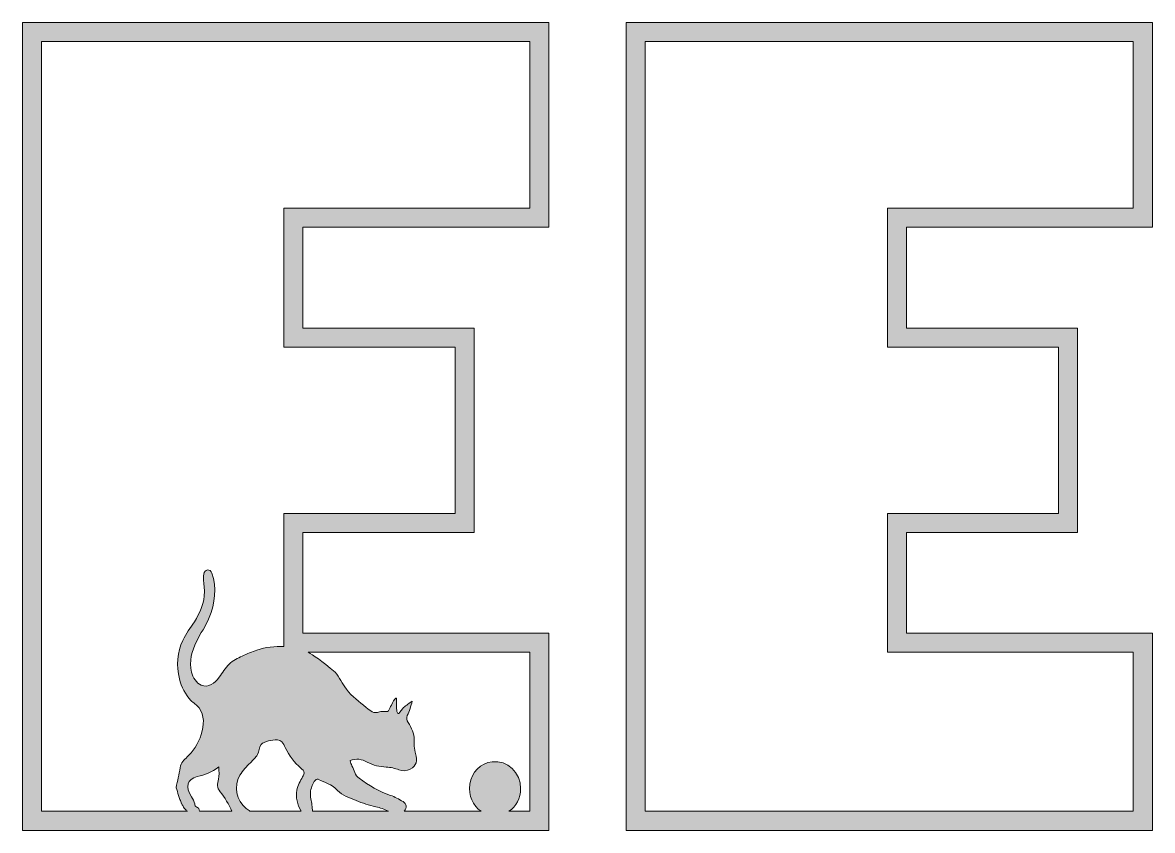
# Model space of a CAD drawing. Header units: millimetres. Extents: x 10 to 564, y -269 to -8.
# Drawn here: x 285.7 to 463.3, y -134.5 to -7.5 of the extents above; entities that cross this region are included whole.
import ezdxf

# ---------------------------------------------------------------- set-up
doc = ezdxf.new("R2010")
doc.units = ezdxf.units.MM
doc.header["$MEASUREMENT"] = 0
doc.layers.add('L_0', color=7, linetype='Continuous')
doc.layers.add('Layer 8', color=7, linetype='Continuous')

msp = doc.modelspace()

# ---------------------------------------------------------------- hatches: boundary and pattern name
at = {"layer": 'L_0'}
h = msp.add_hatch(color=1, dxfattribs=at)
h.dxf.hatch_style = 2
h.paths.add_polyline_path([(368.41, -39.66), (368.41, -7.5), (285.7, -7.5), (285.7, -134.5), (368.41, -134.5), (368.41, -103.47), (329.76, -103.47), (329.76, -87.68), (356.66, -87.68), (356.66, -55.53), (329.76, -55.53), (329.76, -39.66)])
edge = h.paths.add_edge_path()
edge.add_spline(control_points=[(313.49, -131.5), (313.5, -131.49), (313.51, -131.49), (313.53, -131.48), (313.53, -131.48), (313.53, -131.48), (313.53, -131.48), (313.46, -131.35), (313.41, -131.2), (313.39, -131.04), (313.41, -131.21), (313.38, -131.09), (313.35, -130.99), (313.17, -130.88), (312.99, -130.77), (312.8, -130.66), (312.8, -130.56), (312.79, -130.45), (312.76, -130.33), (312.65, -129.94), (312.45, -129.58), (312.24, -129.24), (311.25, -127.67), (311.53, -126.4), (313.15, -126.04), (314.33, -125.78), (315.41, -125.39), (316.53, -124.49), (316.53, -125.28), (316.65, -125.91), (316.5, -126.44), (316.29, -127.2), (316.23, -127.78), (316.74, -128.41), (317.5, -129.33), (318.1, -130.38), (318.61, -131.5), (318.61, -131.5), (313.49, -131.5), (313.49, -131.5)], knot_values=[0, 0, 0, 0, 1, 1, 1, 2, 2, 2, 3, 3, 3, 4, 4, 4, 5, 5, 5, 6, 6, 6, 7, 7, 7, 8, 8, 8, 9, 9, 9, 10, 10, 10, 11, 11, 11, 12, 12, 12, 13, 13, 13, 13], degree=3, periodic=1)
edge = h.paths.add_edge_path()
edge.add_spline(control_points=[(331.26, -131.5), (331.28, -131.19), (331.2, -130.76), (331.18, -130.53), (331.16, -130.19), (331.04, -129.86), (330.98, -129.52), (330.86, -128.88), (330.93, -128.19), (331.16, -127.6), (331.3, -127.26), (331.72, -126.25), (332.14, -126.45), (333.19, -126.97), (334.29, -127.22), (335.2, -128.23), (335.93, -129.04), (337.12, -129.36), (338.12, -129.79), (339.12, -130.22), (340.15, -130.56), (341.2, -130.78), (341.9, -130.92), (342.55, -131.16), (343.19, -131.5), (343.19, -131.5), (331.26, -131.5), (331.26, -131.5)], knot_values=[0, 0, 0, 0, 1, 1, 1, 2, 2, 2, 3, 3, 3, 4, 4, 4, 5, 5, 5, 6, 6, 6, 7, 7, 7, 8, 8, 8, 9, 9, 9, 9], degree=3, periodic=1)
edge = h.paths.add_edge_path()
edge.add_spline(control_points=[(365.41, -106.47), (365.41, -106.47), (365.41, -131.5), (365.41, -131.5), (365.41, -131.5), (362.12, -131.5), (362.12, -131.5), (363.23, -130.74), (363.97, -129.43), (363.97, -127.93), (363.97, -125.42), (361.91, -123.41), (359.48, -123.7), (357.71, -123.91), (356.24, -125.39), (355.97, -127.25), (355.71, -129.03), (356.49, -130.63), (357.77, -131.5), (357.77, -131.5), (345.65, -131.5), (345.65, -131.5), (345.66, -131.49), (345.66, -131.49), (345.67, -131.48), (346.12, -130.9), (346.09, -130.34), (345.49, -129.97), (344.86, -129.58), (344.2, -129.23), (343.51, -128.99), (341.75, -128.39), (340.13, -127.45), (338.59, -126.31), (337.94, -125.84), (337.79, -125.03), (337.46, -124.35), (337.34, -124.11), (337.27, -123.84), (337.17, -123.53), (338.11, -123.13), (339.04, -123.3), (339.86, -123.76), (340.83, -124.31), (341.81, -124.47), (342.86, -124.54), (343.53, -124.58), (344.2, -124.74), (344.85, -124.98), (345.43, -125.18), (346.07, -125.18), (346.62, -124.87), (347.6, -124.33), (347.86, -123.56), (347.44, -122.43), (347.24, -121.89), (347.22, -120.5), (347.23, -120.31), (347.28, -119.23), (346.8, -118.38), (346.3, -117.56), (346.05, -117.16), (345.99, -116.86), (346.16, -116.44), (346.46, -115.73), (346.74, -115.02), (346.94, -114.16), (346.47, -114.5), (346.02, -114.85), (345.55, -115.18), (345.15, -115.46), (344.36, -117.83), (344.48, -113.93), (344.51, -112.95), (343.54, -115.04), (343.46, -115.18), (343.19, -115.63), (343.22, -115.92), (342.77, -115.83), (342.45, -115.77), (342.08, -115.76), (341.77, -115.88), (340.92, -116.19), (340.34, -115.73), (339.71, -115.17), (338.6, -114.19), (337.5, -113.57), (336.59, -112.27), (335.99, -111.41), (335.46, -110.47), (334.84, -109.62), (332.57, -107.81), (331.44, -106.93), (330.57, -106.47), (330.57, -106.47), (365.41, -106.47), (365.41, -106.47)], knot_values=[0, 0, 0, 0, 1, 1, 1, 2, 2, 2, 3, 3, 3, 4, 4, 4, 5, 5, 5, 6, 6, 6, 7, 7, 7, 8, 8, 8, 9, 9, 9, 10, 10, 10, 11, 11, 11, 12, 12, 12, 13, 13, 13, 14, 14, 14, 15, 15, 15, 16, 16, 16, 17, 17, 17, 18, 18, 18, 19, 19, 19, 20, 20, 20, 21, 21, 21, 22, 22, 22, 23, 23, 23, 24, 24, 24, 25, 25, 25, 26, 26, 26, 27, 27, 27, 28, 28, 28, 29, 29, 29, 30, 30, 30, 31, 31, 31, 32, 32, 32, 32], degree=3, periodic=1)
edge = h.paths.add_edge_path()
edge.add_spline(control_points=[(329.94, -125.49), (329.94, -125.71), (329.82, -125.9), (329.71, -126.08), (329.33, -126.72), (328.98, -127.41), (328.8, -128.18), (328.57, -129.2), (328.91, -130.5), (329.45, -131.44), (329.47, -131.46), (329.48, -131.48), (329.5, -131.5), (329.5, -131.5), (321.42, -131.5), (321.42, -131.5), (321.28, -131.31), (321.03, -131.18), (320.83, -131.03), (319.32, -129.85), (318.8, -127.48), (319.86, -125.82), (320.31, -125.12), (320.85, -124.43), (321.5, -123.85), (321.9, -123.49), (322.32, -123.07), (322.6, -122.57), (322.87, -122.09), (322.86, -121.41), (323.19, -121), (323.32, -120.83), (323.5, -120.73), (323.68, -120.66), (324.12, -120.48), (324.58, -120.37), (325.04, -120.3), (325.51, -120.24), (326.04, -120.21), (326.42, -120.57), (326.68, -120.8), (326.82, -121.15), (326.98, -121.49), (327.58, -122.77), (328.42, -123.87), (329.42, -124.69), (329.66, -124.89), (329.94, -125.14), (329.94, -125.49)], knot_values=[0, 0, 0, 0, 1, 1, 1, 2, 2, 2, 3, 3, 3, 4, 4, 4, 5, 5, 5, 6, 6, 6, 7, 7, 7, 8, 8, 8, 9, 9, 9, 10, 10, 10, 11, 11, 11, 12, 12, 12, 13, 13, 13, 14, 14, 14, 15, 15, 15, 16, 16, 16, 16], degree=3, periodic=1)
edge = h.paths.add_edge_path()
edge.add_spline(control_points=[(329.76, -58.53), (329.76, -58.53), (353.66, -58.53), (353.66, -58.53), (353.66, -58.53), (353.66, -84.68), (353.66, -84.68), (353.66, -84.68), (329.76, -84.68), (329.76, -84.68), (329.76, -84.68), (326.76, -84.68), (326.76, -84.68), (326.76, -84.68), (326.76, -87.68), (326.76, -87.68), (326.76, -87.68), (326.76, -103.47), (326.76, -103.47), (326.76, -103.47), (326.76, -105.59), (326.76, -105.59), (325.34, -105.52), (323.91, -105.7), (322.54, -106.15), (321.75, -106.41), (320.99, -106.75), (320.23, -107.09), (319.51, -107.43), (318.77, -107.78), (318.16, -108.37), (317.56, -108.94), (317.12, -109.72), (316.6, -110.41), (315.89, -111.35), (314.93, -112.16), (313.78, -111.66), (313.03, -111.32), (312.48, -110.53), (312.24, -109.6), (311.83, -107.96), (312.32, -106.25), (313.03, -104.82), (313.66, -103.53), (314.47, -102.37), (315.04, -101.04), (315.96, -98.92), (316.2, -96.26), (315.46, -94.07), (315.21, -93.32), (314.29, -93.41), (314.17, -94.22), (314.15, -94.39), (314.13, -94.56), (314.13, -94.73), (314.12, -95.47), (314.27, -96.21), (314.28, -96.95), (314.31, -98.69), (313.57, -100.32), (312.7, -101.69), (312.08, -102.66), (311.38, -103.55), (310.88, -104.62), (310.04, -106.42), (309.83, -108.66), (310.34, -110.65), (310.67, -111.96), (311.31, -113.15), (312.15, -114.07), (312.53, -114.49), (313.12, -114.76), (313.45, -115.23), (315.15, -117.59), (313.25, -121.45), (311.58, -122.95), (311.06, -123.42), (310.6, -123.84), (310.47, -124.65), (310.29, -125.7), (310.03, -126.72), (309.84, -127.76), (309.84, -127.77), (309.84, -127.78), (309.84, -127.79), (309.96, -128.19), (310.09, -128.6), (310.22, -129), (310.29, -129.21), (310.36, -129.43), (310.44, -129.64), (310.48, -129.74), (310.51, -129.83), (310.55, -129.93), (310.57, -129.98), (310.6, -130.04), (310.62, -130.09), (310.62, -130.1), (310.66, -130.18), (310.68, -130.22), (310.76, -130.39), (310.84, -130.55), (310.93, -130.7), (310.98, -130.8), (311.04, -130.89), (311.1, -130.98), (311.13, -131.01), (311.15, -131.05), (311.18, -131.09), (311.19, -131.1), (311.2, -131.11), (311.22, -131.13), (311.33, -131.26), (311.45, -131.38), (311.58, -131.48), (311.58, -131.49), (311.6, -131.49), (311.61, -131.5), (311.61, -131.5), (288.7, -131.5), (288.7, -131.5), (288.7, -131.5), (288.7, -10.5), (288.7, -10.5), (288.7, -10.5), (365.41, -10.5), (365.41, -10.5), (365.41, -10.5), (365.41, -36.66), (365.41, -36.66), (365.41, -36.66), (329.76, -36.66), (329.76, -36.66), (329.76, -36.66), (326.76, -36.66), (326.76, -36.66), (326.76, -36.66), (326.76, -39.66), (326.76, -39.66), (326.76, -39.66), (326.76, -55.53), (326.76, -55.53), (326.76, -55.53), (326.76, -58.53), (326.76, -58.53), (326.76, -58.53), (329.76, -58.53), (329.76, -58.53)], knot_values=[0, 0, 0, 0, 1, 1, 1, 2, 2, 2, 3, 3, 3, 4, 4, 4, 5, 5, 5, 6, 6, 6, 7, 7, 7, 8, 8, 8, 9, 9, 9, 10, 10, 10, 11, 11, 11, 12, 12, 12, 13, 13, 13, 14, 14, 14, 15, 15, 15, 16, 16, 16, 17, 17, 17, 18, 18, 18, 19, 19, 19, 20, 20, 20, 21, 21, 21, 22, 22, 22, 23, 23, 23, 24, 24, 24, 25, 25, 25, 26, 26, 26, 27, 27, 27, 28, 28, 28, 29, 29, 29, 30, 30, 30, 31, 31, 31, 32, 32, 32, 33, 33, 33, 34, 34, 34, 35, 35, 35, 36, 36, 36, 37, 37, 37, 38, 38, 38, 39, 39, 39, 40, 40, 40, 41, 41, 41, 42, 42, 42, 43, 43, 43, 44, 44, 44, 45, 45, 45, 46, 46, 46, 47, 47, 47, 48, 48, 48, 49, 49, 49, 49], degree=3, periodic=1)
at = {"layer": 'Layer 8'}
h = msp.add_hatch(color=2, dxfattribs=at)
h.dxf.hatch_style = 2
h.paths.add_polyline_path([(463.25, -7.5), (380.55, -7.5), (380.55, -134.5), (463.25, -134.5), (463.25, -103.47), (424.61, -103.47), (424.61, -87.68), (451.5, -87.68), (451.5, -55.53), (424.61, -55.53), (424.61, -39.66), (463.25, -39.66)])
h.paths.add_polyline_path([(460.25, -10.5), (460.25, -36.66), (424.61, -36.66), (421.61, -36.66), (421.61, -39.66), (421.61, -55.53), (421.61, -58.53), (424.61, -58.53), (448.5, -58.53), (448.5, -84.68), (424.61, -84.68), (421.61, -84.68), (421.61, -87.68), (421.61, -103.47), (421.61, -106.47), (424.61, -106.47), (460.25, -106.47), (460.25, -131.5), (383.55, -131.5), (383.55, -10.5)])

# ---------------------------------------------------------------- linework, layer by layer
at = {"layer": 'L_0', "lineweight": 0}
msp.add_lwpolyline([(368.41, -39.66), (368.41, -7.5), (285.7, -7.5), (285.7, -134.5), (368.41, -134.5), (368.41, -103.47), (329.76, -103.47), (329.76, -87.68), (356.66, -87.68), (356.66, -55.53), (329.76, -55.53), (329.76, -39.66), (368.41, -39.66)], dxfattribs=at)
for points, knots in [([(329.76, -58.53), (329.76, -58.53), (353.66, -58.53), (353.66, -58.53), (353.66, -58.53), (353.66, -84.68), (353.66, -84.68), (353.66, -84.68), (329.76, -84.68), (329.76, -84.68), (329.76, -84.68), (326.76, -84.68), (326.76, -84.68), (326.76, -84.68), (326.76, -87.68), (326.76, -87.68), (326.76, -87.68), (326.76, -103.47), (326.76, -103.47), (326.76, -103.47), (326.76, -105.59), (326.76, -105.59), (325.34, -105.52), (323.91, -105.7), (322.54, -106.15), (321.75, -106.41), (320.99, -106.75), (320.23, -107.09), (319.51, -107.43), (318.77, -107.78), (318.16, -108.37), (317.56, -108.94), (317.12, -109.72), (316.6, -110.41), (315.89, -111.35), (314.93, -112.16), (313.78, -111.66), (313.03, -111.32), (312.48, -110.53), (312.24, -109.6), (311.83, -107.96), (312.32, -106.25), (313.03, -104.82), (313.66, -103.53), (314.47, -102.37), (315.04, -101.04), (315.96, -98.92), (316.2, -96.26), (315.46, -94.07), (315.21, -93.32), (314.29, -93.41), (314.17, -94.22), (314.15, -94.39), (314.13, -94.56), (314.13, -94.73), (314.12, -95.47), (314.27, -96.21), (314.28, -96.95), (314.31, -98.69), (313.57, -100.32), (312.7, -101.69), (312.08, -102.66), (311.38, -103.55), (310.88, -104.62), (310.04, -106.42), (309.83, -108.66), (310.34, -110.65), (310.67, -111.96), (311.31, -113.15), (312.15, -114.07), (312.53, -114.49), (313.12, -114.76), (313.45, -115.23), (315.15, -117.59), (313.25, -121.45), (311.58, -122.95), (311.06, -123.42), (310.6, -123.84), (310.47, -124.65), (310.29, -125.7), (310.03, -126.72), (309.84, -127.76), (309.84, -127.77), (309.84, -127.78), (309.84, -127.79), (309.96, -128.19), (310.09, -128.6), (310.22, -129), (310.29, -129.21), (310.36, -129.43), (310.44, -129.64), (310.48, -129.74), (310.51, -129.83), (310.55, -129.93), (310.57, -129.98), (310.6, -130.04), (310.62, -130.09), (310.62, -130.1), (310.66, -130.18), (310.68, -130.22), (310.76, -130.39), (310.84, -130.55), (310.93, -130.7), (310.98, -130.8), (311.04, -130.89), (311.1, -130.98), (311.13, -131.01), (311.15, -131.05), (311.18, -131.09), (311.19, -131.1), (311.2, -131.11), (311.22, -131.13), (311.33, -131.26), (311.45, -131.38), (311.58, -131.48), (311.58, -131.49), (311.6, -131.49), (311.61, -131.5), (311.61, -131.5), (288.7, -131.5), (288.7, -131.5), (288.7, -131.5), (288.7, -10.5), (288.7, -10.5), (288.7, -10.5), (365.41, -10.5), (365.41, -10.5), (365.41, -10.5), (365.41, -36.66), (365.41, -36.66), (365.41, -36.66), (329.76, -36.66), (329.76, -36.66), (329.76, -36.66), (326.76, -36.66), (326.76, -36.66), (326.76, -36.66), (326.76, -39.66), (326.76, -39.66), (326.76, -39.66), (326.76, -55.53), (326.76, -55.53), (326.76, -55.53), (326.76, -58.53), (326.76, -58.53), (326.76, -58.53), (329.76, -58.53), (329.76, -58.53)], [0, 0, 0, 0, 1, 1, 1, 2, 2, 2, 3, 3, 3, 4, 4, 4, 5, 5, 5, 6, 6, 6, 7, 7, 7, 8, 8, 8, 9, 9, 9, 10, 10, 10, 11, 11, 11, 12, 12, 12, 13, 13, 13, 14, 14, 14, 15, 15, 15, 16, 16, 16, 17, 17, 17, 18, 18, 18, 19, 19, 19, 20, 20, 20, 21, 21, 21, 22, 22, 22, 23, 23, 23, 24, 24, 24, 25, 25, 25, 26, 26, 26, 27, 27, 27, 28, 28, 28, 29, 29, 29, 30, 30, 30, 31, 31, 31, 32, 32, 32, 33, 33, 33, 34, 34, 34, 35, 35, 35, 36, 36, 36, 37, 37, 37, 38, 38, 38, 39, 39, 39, 40, 40, 40, 41, 41, 41, 42, 42, 42, 43, 43, 43, 44, 44, 44, 45, 45, 45, 46, 46, 46, 47, 47, 47, 48, 48, 48, 49, 49, 49, 49]), ([(365.41, -106.47), (365.41, -106.47), (365.41, -131.5), (365.41, -131.5), (365.41, -131.5), (362.12, -131.5), (362.12, -131.5), (363.23, -130.74), (363.97, -129.43), (363.97, -127.93), (363.97, -125.42), (361.91, -123.41), (359.48, -123.7), (357.71, -123.91), (356.24, -125.39), (355.97, -127.25), (355.71, -129.03), (356.49, -130.63), (357.77, -131.5), (357.77, -131.5), (345.65, -131.5), (345.65, -131.5), (345.66, -131.49), (345.66, -131.49), (345.67, -131.48), (346.12, -130.9), (346.09, -130.34), (345.49, -129.97), (344.86, -129.58), (344.2, -129.23), (343.51, -128.99), (341.75, -128.39), (340.13, -127.45), (338.59, -126.31), (337.94, -125.84), (337.79, -125.03), (337.46, -124.35), (337.34, -124.11), (337.27, -123.84), (337.17, -123.53), (338.11, -123.13), (339.04, -123.3), (339.86, -123.76), (340.83, -124.31), (341.81, -124.47), (342.86, -124.54), (343.53, -124.58), (344.2, -124.74), (344.85, -124.98), (345.43, -125.18), (346.07, -125.18), (346.62, -124.87), (347.6, -124.33), (347.86, -123.56), (347.44, -122.43), (347.24, -121.89), (347.22, -120.5), (347.23, -120.31), (347.28, -119.23), (346.8, -118.38), (346.3, -117.56), (346.05, -117.16), (345.99, -116.86), (346.16, -116.44), (346.46, -115.73), (346.74, -115.02), (346.94, -114.16), (346.47, -114.5), (346.02, -114.85), (345.55, -115.18), (345.15, -115.46), (344.36, -117.83), (344.48, -113.93), (344.51, -112.95), (343.54, -115.04), (343.46, -115.18), (343.19, -115.63), (343.22, -115.92), (342.77, -115.83), (342.45, -115.77), (342.08, -115.76), (341.77, -115.88), (340.92, -116.19), (340.34, -115.73), (339.71, -115.17), (338.6, -114.19), (337.5, -113.57), (336.59, -112.27), (335.99, -111.41), (335.46, -110.47), (334.84, -109.62), (332.57, -107.81), (331.44, -106.93), (330.57, -106.47), (330.57, -106.47), (365.41, -106.47), (365.41, -106.47)], [0, 0, 0, 0, 1, 1, 1, 2, 2, 2, 3, 3, 3, 4, 4, 4, 5, 5, 5, 6, 6, 6, 7, 7, 7, 8, 8, 8, 9, 9, 9, 10, 10, 10, 11, 11, 11, 12, 12, 12, 13, 13, 13, 14, 14, 14, 15, 15, 15, 16, 16, 16, 17, 17, 17, 18, 18, 18, 19, 19, 19, 20, 20, 20, 21, 21, 21, 22, 22, 22, 23, 23, 23, 24, 24, 24, 25, 25, 25, 26, 26, 26, 27, 27, 27, 28, 28, 28, 29, 29, 29, 30, 30, 30, 31, 31, 31, 32, 32, 32, 32]), ([(329.94, -125.49), (329.94, -125.71), (329.82, -125.9), (329.71, -126.08), (329.33, -126.72), (328.98, -127.41), (328.8, -128.18), (328.57, -129.2), (328.91, -130.5), (329.45, -131.44), (329.47, -131.46), (329.48, -131.48), (329.5, -131.5), (329.5, -131.5), (321.42, -131.5), (321.42, -131.5), (321.28, -131.31), (321.03, -131.18), (320.83, -131.03), (319.32, -129.85), (318.8, -127.48), (319.86, -125.82), (320.31, -125.12), (320.85, -124.43), (321.5, -123.85), (321.9, -123.49), (322.32, -123.07), (322.6, -122.57), (322.87, -122.09), (322.86, -121.41), (323.19, -121), (323.32, -120.83), (323.5, -120.73), (323.68, -120.66), (324.12, -120.48), (324.58, -120.37), (325.04, -120.3), (325.51, -120.24), (326.04, -120.21), (326.42, -120.57), (326.68, -120.8), (326.82, -121.15), (326.98, -121.49), (327.58, -122.77), (328.42, -123.87), (329.42, -124.69), (329.66, -124.89), (329.94, -125.14), (329.94, -125.49)], [0, 0, 0, 0, 1, 1, 1, 2, 2, 2, 3, 3, 3, 4, 4, 4, 5, 5, 5, 6, 6, 6, 7, 7, 7, 8, 8, 8, 9, 9, 9, 10, 10, 10, 11, 11, 11, 12, 12, 12, 13, 13, 13, 14, 14, 14, 15, 15, 15, 16, 16, 16, 16]), ([(313.49, -131.5), (313.5, -131.49), (313.51, -131.49), (313.53, -131.48), (313.53, -131.48), (313.53, -131.48), (313.53, -131.48), (313.46, -131.35), (313.41, -131.2), (313.39, -131.04), (313.41, -131.21), (313.38, -131.09), (313.35, -130.99), (313.17, -130.88), (312.99, -130.77), (312.8, -130.66), (312.8, -130.56), (312.79, -130.45), (312.76, -130.33), (312.65, -129.94), (312.45, -129.58), (312.24, -129.24), (311.25, -127.67), (311.53, -126.4), (313.15, -126.04), (314.33, -125.78), (315.41, -125.39), (316.53, -124.49), (316.53, -125.28), (316.65, -125.91), (316.5, -126.44), (316.29, -127.2), (316.23, -127.78), (316.74, -128.41), (317.5, -129.33), (318.1, -130.38), (318.61, -131.5), (318.61, -131.5), (313.49, -131.5), (313.49, -131.5)], [0, 0, 0, 0, 1, 1, 1, 2, 2, 2, 3, 3, 3, 4, 4, 4, 5, 5, 5, 6, 6, 6, 7, 7, 7, 8, 8, 8, 9, 9, 9, 10, 10, 10, 11, 11, 11, 12, 12, 12, 13, 13, 13, 13]), ([(331.26, -131.5), (331.28, -131.19), (331.2, -130.76), (331.18, -130.53), (331.16, -130.19), (331.04, -129.86), (330.98, -129.52), (330.86, -128.88), (330.93, -128.19), (331.16, -127.6), (331.3, -127.26), (331.72, -126.25), (332.14, -126.45), (333.19, -126.97), (334.29, -127.22), (335.2, -128.23), (335.93, -129.04), (337.12, -129.36), (338.12, -129.79), (339.12, -130.22), (340.15, -130.56), (341.2, -130.78), (341.9, -130.92), (342.55, -131.16), (343.19, -131.5), (343.19, -131.5), (331.26, -131.5), (331.26, -131.5)], [0, 0, 0, 0, 1, 1, 1, 2, 2, 2, 3, 3, 3, 4, 4, 4, 5, 5, 5, 6, 6, 6, 7, 7, 7, 8, 8, 8, 9, 9, 9, 9])]:
    msp.add_open_spline(points, degree=3, knots=knots, dxfattribs=at)
at = {"layer": 'Layer 8', "lineweight": 0}
for points in [[(463.25, -7.5), (380.55, -7.5), (380.55, -134.5), (463.25, -134.5), (463.25, -103.47), (424.61, -103.47), (424.61, -87.68), (451.5, -87.68), (451.5, -55.53), (424.61, -55.53), (424.61, -39.66), (463.25, -39.66), (463.25, -7.5), (463.25, -7.5)], [(460.25, -10.5), (460.25, -36.66), (424.61, -36.66), (421.61, -36.66), (421.61, -39.66), (421.61, -55.53), (421.61, -58.53), (424.61, -58.53), (448.5, -58.53), (448.5, -84.68), (424.61, -84.68), (421.61, -84.68), (421.61, -87.68), (421.61, -103.47), (421.61, -106.47), (424.61, -106.47), (460.25, -106.47), (460.25, -131.5), (383.55, -131.5), (383.55, -10.5), (460.25, -10.5)]]:
    msp.add_lwpolyline(points, dxfattribs=at)

doc.saveas('drawing.dxf')
